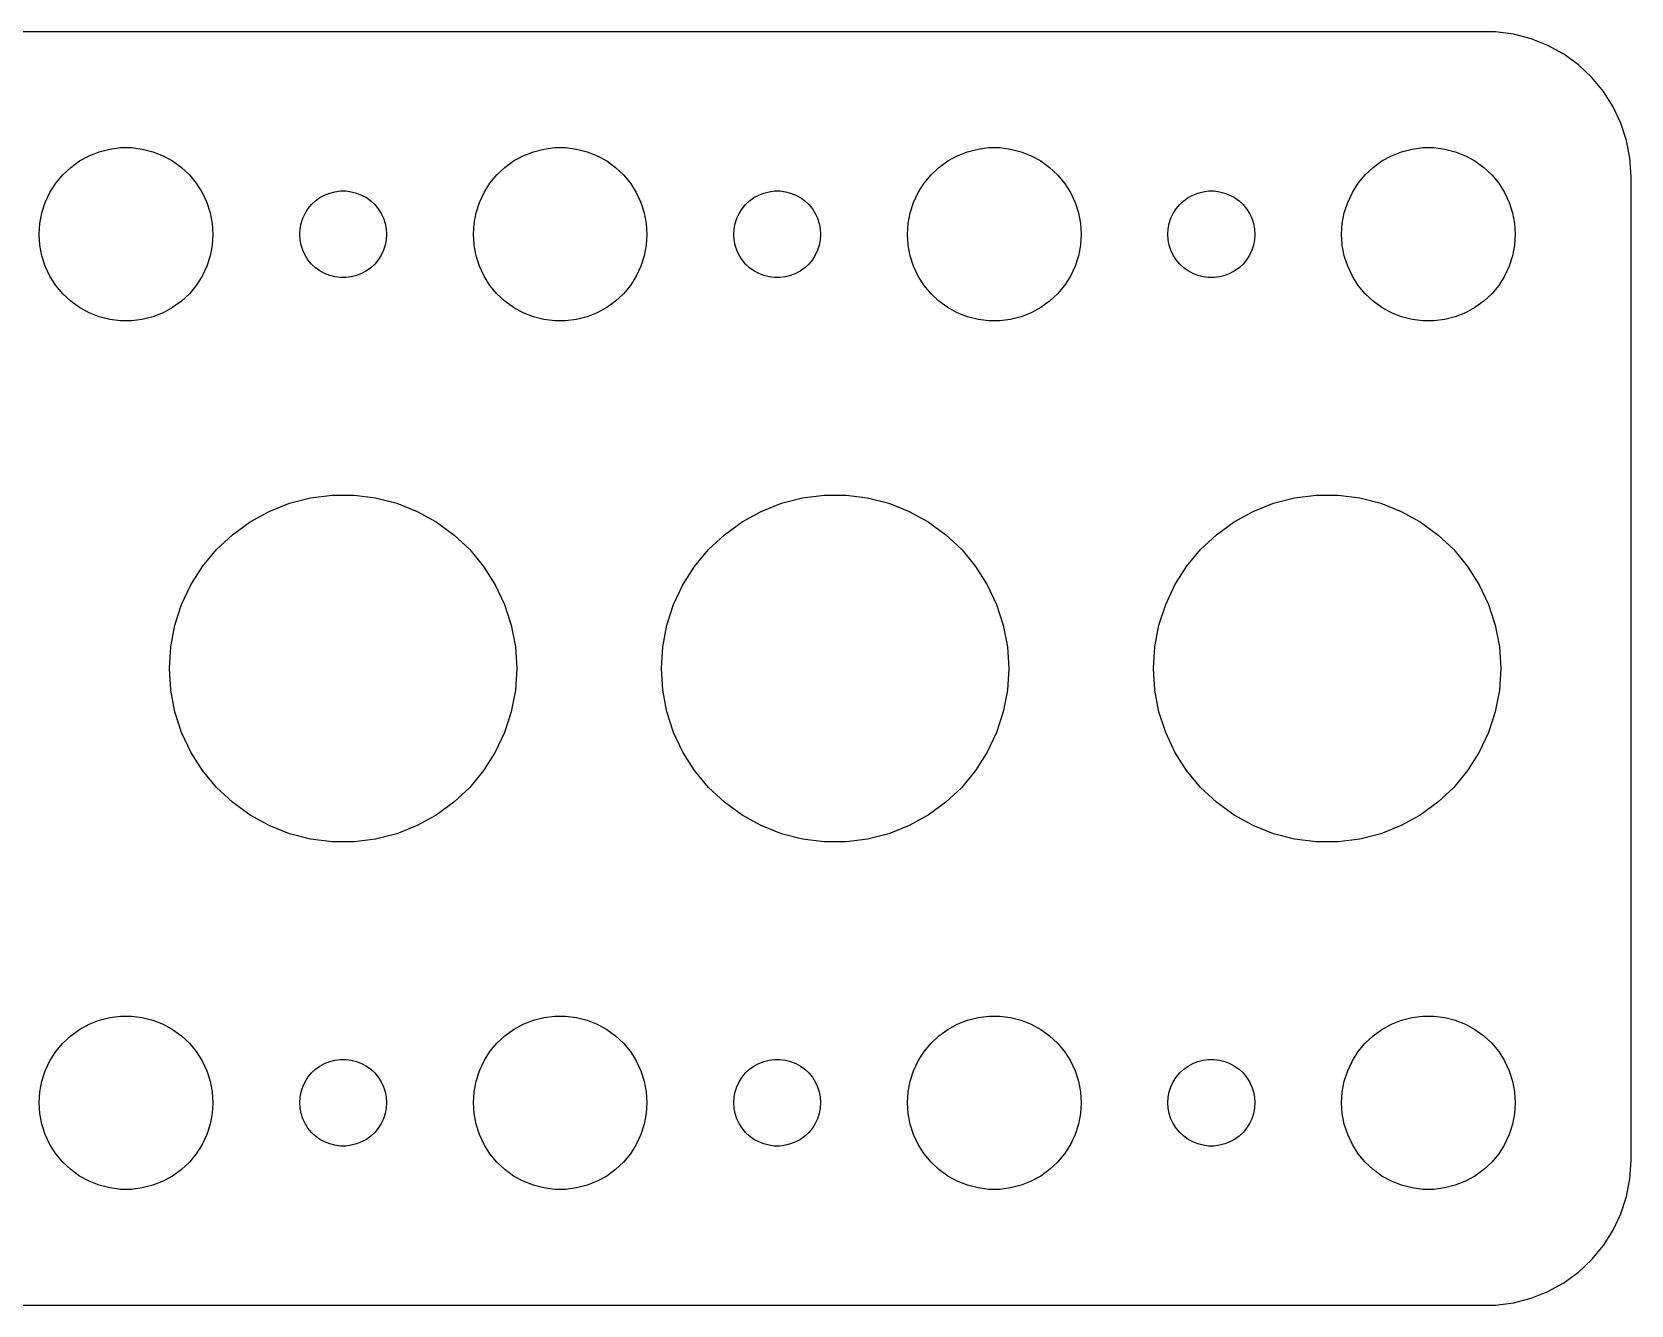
# Model space of a CAD drawing. Header units: metres. Extents: x -44.5 to 44.5, y 32 to 76.
# Drawn here: x -10.8 to 44.5, y 32 to 76 of the extents above; entities that cross this region are included whole.
import ezdxf

# ---------------------------------------------------------------- set-up
doc = ezdxf.new("R2010")
doc.units = ezdxf.units.M

msp = doc.modelspace()

# ---------------------------------------------------------------- linework, layer by layer
for p, q in [((39.8139, 75.9901), (-39.8139, 75.9901)), ((40.4369, 75.9114), (39.8139, 75.9901)), ((41.0451, 75.7553), (40.4369, 75.9114)), ((41.6289, 75.5241), (41.0451, 75.7553)), ((42.1791, 75.2216), (41.6289, 75.5241)), ((42.6871, 74.8526), (42.1791, 75.2216)), ((43.1448, 74.4227), (42.6871, 74.8526)), ((43.5451, 73.9389), (43.1448, 74.4227)), ((43.8815, 73.4088), (43.5451, 73.9389)), ((44.1489, 72.8406), (43.8815, 73.4088)), ((44.3429, 72.2434), (44.1489, 72.8406)), ((-8.77733, 71.7145), (-8.42705, 71.8532)), ((-8.42705, 71.8532), (-8.06213, 71.9469)), ((-8.06213, 71.9469), (-7.68837, 71.9941)), ((-7.68837, 71.9941), (-7.31161, 71.9941)), ((-7.31161, 71.9941), (-6.93785, 71.9469)), ((-6.93785, 71.9469), (-6.57294, 71.8532)), ((-6.57294, 71.8532), (-6.22266, 71.7145)), ((6.22266, 71.7145), (6.57294, 71.8532)), ((6.57294, 71.8532), (6.93785, 71.9469)), ((6.93785, 71.9469), (7.31161, 71.9941)), ((7.31161, 71.9941), (7.68837, 71.9941)), ((7.68837, 71.9941), (8.06213, 71.9469)), ((8.06213, 71.9469), (8.42705, 71.8532)), ((8.42705, 71.8532), (8.77733, 71.7145)), ((21.2227, 71.7145), (21.5729, 71.8532)), ((21.5729, 71.8532), (21.9379, 71.9469)), ((21.9379, 71.9469), (22.3116, 71.9941)), ((22.3116, 71.9941), (22.6884, 71.9941)), ((22.6884, 71.9941), (23.0621, 71.9469)), ((23.0621, 71.9469), (23.427, 71.8532)), ((23.427, 71.8532), (23.7773, 71.7145)), ((36.2227, 71.7145), (36.5729, 71.8532)), ((36.5729, 71.8532), (36.9379, 71.9469)), ((36.9379, 71.9469), (37.3116, 71.9941)), ((37.3116, 71.9941), (37.6884, 71.9941)), ((37.6884, 71.9941), (38.0621, 71.9469)), ((38.0621, 71.9469), (38.427, 71.8532)), ((38.427, 71.8532), (38.7773, 71.7145)), ((44.4606, 71.6267), (44.3429, 72.2434)), ((-9.6869, 71.0536), (-9.41226, 71.3115)), ((-9.41226, 71.3115), (-9.10747, 71.533)), ((-9.10747, 71.533), (-8.77733, 71.7145)), ((-6.22266, 71.7145), (-5.89252, 71.533)), ((-5.89252, 71.533), (-5.58772, 71.3115)), ((-5.58772, 71.3115), (-5.31308, 71.0536)), ((5.31308, 71.0536), (5.58772, 71.3115)), ((5.58772, 71.3115), (5.89252, 71.533)), ((5.89252, 71.533), (6.22266, 71.7145)), ((8.77733, 71.7145), (9.10747, 71.533)), ((9.10747, 71.533), (9.41226, 71.3115)), ((9.41226, 71.3115), (9.6869, 71.0536)), ((20.3131, 71.0536), (20.5877, 71.3115)), ((20.5877, 71.3115), (20.8925, 71.533)), ((20.8925, 71.533), (21.2227, 71.7145)), ((23.7773, 71.7145), (24.1075, 71.533)), ((24.1075, 71.533), (24.4123, 71.3115)), ((24.4123, 71.3115), (24.6869, 71.0536)), ((35.3131, 71.0536), (35.5877, 71.3115)), ((35.5877, 71.3115), (35.8925, 71.533)), ((35.8925, 71.533), (36.2227, 71.7145)), ((38.7773, 71.7145), (39.1075, 71.533)), ((39.1075, 71.533), (39.4123, 71.3115)), ((39.4123, 71.3115), (39.6869, 71.0536)), ((44.5, 71), (44.4606, 71.6267)), ((-10.1289, 70.4453), (-9.92705, 70.7634)), ((-9.92705, 70.7634), (-9.6869, 71.0536)), ((-5.31308, 71.0536), (-5.07294, 70.7634)), ((-5.07294, 70.7634), (-4.87108, 70.4453)), ((4.87108, 70.4453), (5.07294, 70.7634)), ((5.07294, 70.7634), (5.31308, 71.0536)), ((9.6869, 71.0536), (9.92705, 70.7634)), ((9.92705, 70.7634), (10.1289, 70.4453)), ((19.8711, 70.4453), (20.0729, 70.7634)), ((20.0729, 70.7634), (20.3131, 71.0536)), ((24.6869, 71.0536), (24.927, 70.7634)), ((24.927, 70.7634), (25.1289, 70.4453)), ((34.8711, 70.4453), (35.0729, 70.7634)), ((35.0729, 70.7634), (35.3131, 71.0536)), ((39.6869, 71.0536), (39.927, 70.7634)), ((39.927, 70.7634), (40.1289, 70.4453)), ((44.5, 37), (44.5, 71)), ((-10.2893, 70.1044), (-10.1289, 70.4453)), ((-4.87108, 70.4453), (-4.71066, 70.1044)), ((-0.95613, 70.1558), (-0.80373, 70.2665)), ((-0.80373, 70.2665), (-0.63866, 70.3572)), ((-0.63866, 70.3572), (-0.46352, 70.4266)), ((-0.46352, 70.4266), (-0.28107, 70.4734)), ((-0.28107, 70.4734), (-0.09418, 70.497)), ((-0.09418, 70.497), (0.09418, 70.497)), ((0.09418, 70.497), (0.28107, 70.4734)), ((0.28107, 70.4734), (0.46352, 70.4266)), ((0.46352, 70.4266), (0.63866, 70.3572)), ((0.63866, 70.3572), (0.80373, 70.2665)), ((0.80373, 70.2665), (0.95613, 70.1558)), ((4.71066, 70.1044), (4.87108, 70.4453)), ((10.1289, 70.4453), (10.2893, 70.1044)), ((14.0439, 70.1558), (14.1963, 70.2665)), ((14.1963, 70.2665), (14.3613, 70.3572)), ((14.3613, 70.3572), (14.5365, 70.4266)), ((14.5365, 70.4266), (14.7189, 70.4734)), ((14.7189, 70.4734), (14.9058, 70.497)), ((14.9058, 70.497), (15.0942, 70.497)), ((15.0942, 70.497), (15.2811, 70.4734)), ((15.2811, 70.4734), (15.4635, 70.4266)), ((15.4635, 70.4266), (15.6387, 70.3572)), ((15.6387, 70.3572), (15.8037, 70.2665)), ((15.8037, 70.2665), (15.9561, 70.1558)), ((19.7107, 70.1044), (19.8711, 70.4453)), ((25.1289, 70.4453), (25.2893, 70.1044)), ((29.0439, 70.1558), (29.1963, 70.2665)), ((29.1963, 70.2665), (29.3613, 70.3572)), ((29.3613, 70.3572), (29.5365, 70.4266)), ((29.5365, 70.4266), (29.7189, 70.4734)), ((29.7189, 70.4734), (29.9058, 70.497)), ((29.9058, 70.497), (30.0942, 70.497)), ((30.0942, 70.497), (30.2811, 70.4734)), ((30.2811, 70.4734), (30.4635, 70.4266)), ((30.4635, 70.4266), (30.6387, 70.3572)), ((30.6387, 70.3572), (30.8037, 70.2665)), ((30.8037, 70.2665), (30.9561, 70.1558)), ((34.7107, 70.1044), (34.8711, 70.4453)), ((40.1289, 70.4453), (40.2893, 70.1044)), ((-10.4763, 69.376), (-10.4057, 69.7461)), ((-10.4057, 69.7461), (-10.2893, 70.1044)), ((-4.71066, 70.1044), (-4.59424, 69.7461)), ((-4.59424, 69.7461), (-4.52365, 69.376)), ((-1.39465, 69.5522), (-1.31445, 69.7226)), ((-1.31445, 69.7226), (-1.21352, 69.8817)), ((-1.21352, 69.8817), (-1.09344, 70.0268)), ((-1.09344, 70.0268), (-0.95613, 70.1558)), ((0.95613, 70.1558), (1.09344, 70.0268)), ((1.09344, 70.0268), (1.21352, 69.8817)), ((1.21352, 69.8817), (1.31445, 69.7226)), ((1.31445, 69.7226), (1.39465, 69.5522)), ((4.52365, 69.376), (4.59424, 69.7461)), ((4.59424, 69.7461), (4.71066, 70.1044)), ((10.2893, 70.1044), (10.4057, 69.7461)), ((10.4057, 69.7461), (10.4763, 69.376)), ((13.6053, 69.5522), (13.6855, 69.7226)), ((13.6855, 69.7226), (13.7865, 69.8817)), ((13.7865, 69.8817), (13.9065, 70.0268)), ((13.9065, 70.0268), (14.0439, 70.1558)), ((15.9561, 70.1558), (16.0934, 70.0268)), ((16.0934, 70.0268), (16.2135, 69.8817)), ((16.2135, 69.8817), (16.3145, 69.7226)), ((16.3145, 69.7226), (16.3947, 69.5522)), ((19.5237, 69.376), (19.5942, 69.7461)), ((19.5942, 69.7461), (19.7107, 70.1044)), ((25.2893, 70.1044), (25.4057, 69.7461)), ((25.4057, 69.7461), (25.4763, 69.376)), ((28.6053, 69.5522), (28.6855, 69.7226)), ((28.6855, 69.7226), (28.7865, 69.8817)), ((28.7865, 69.8817), (28.9065, 70.0268)), ((28.9065, 70.0268), (29.0439, 70.1558)), ((30.9561, 70.1558), (31.0934, 70.0268)), ((31.0934, 70.0268), (31.2135, 69.8817)), ((31.2135, 69.8817), (31.3145, 69.7226)), ((31.3145, 69.7226), (31.3947, 69.5522)), ((34.5237, 69.376), (34.5942, 69.7461)), ((34.5942, 69.7461), (34.7107, 70.1044)), ((40.2893, 70.1044), (40.4057, 69.7461)), ((40.4057, 69.7461), (40.4763, 69.376)), ((-10.5, 69), (-10.4763, 69.376)), ((-4.52365, 69.376), (-4.5, 69)), ((-1.5, 69), (-1.48816, 69.188)), ((-1.48816, 69.188), (-1.45287, 69.373)), ((-1.45287, 69.373), (-1.39465, 69.5522)), ((1.39465, 69.5522), (1.45287, 69.373)), ((1.45287, 69.373), (1.48816, 69.188)), ((1.48816, 69.188), (1.5, 69)), ((4.5, 69), (4.52365, 69.376)), ((10.4763, 69.376), (10.5, 69)), ((13.5, 69), (13.5118, 69.188)), ((13.5118, 69.188), (13.5471, 69.373)), ((13.5471, 69.373), (13.6053, 69.5522)), ((16.3947, 69.5522), (16.4529, 69.373)), ((16.4529, 69.373), (16.4882, 69.188)), ((16.4882, 69.188), (16.5, 69)), ((19.5, 69), (19.5237, 69.376)), ((25.4763, 69.376), (25.5, 69)), ((28.5, 69), (28.5118, 69.188)), ((28.5118, 69.188), (28.5471, 69.373)), ((28.5471, 69.373), (28.6053, 69.5522)), ((31.3947, 69.5522), (31.4529, 69.373)), ((31.4529, 69.373), (31.4882, 69.188)), ((31.4882, 69.188), (31.5, 69)), ((34.5, 69), (34.5237, 69.376)), ((40.4763, 69.376), (40.5, 69)), ((-10.4763, 68.624), (-10.5, 69)), ((-10.4057, 68.2539), (-10.4763, 68.624)), ((-4.52365, 68.624), (-4.59424, 68.2539)), ((-4.5, 69), (-4.52365, 68.624)), ((-1.48816, 68.812), (-1.5, 69)), ((-1.45287, 68.627), (-1.48816, 68.812)), ((-1.39465, 68.4478), (-1.45287, 68.627)), ((1.45287, 68.627), (1.39465, 68.4478)), ((1.48816, 68.812), (1.45287, 68.627)), ((1.5, 69), (1.48816, 68.812)), ((4.52365, 68.624), (4.5, 69)), ((4.59424, 68.2539), (4.52365, 68.624)), ((10.4763, 68.624), (10.4057, 68.2539)), ((10.5, 69), (10.4763, 68.624)), ((13.5118, 68.812), (13.5, 69)), ((13.5471, 68.627), (13.5118, 68.812)), ((13.6053, 68.4478), (13.5471, 68.627)), ((16.4529, 68.627), (16.3947, 68.4478)), ((16.4882, 68.812), (16.4529, 68.627)), ((16.5, 69), (16.4882, 68.812)), ((19.5237, 68.624), (19.5, 69)), ((19.5942, 68.2539), (19.5237, 68.624)), ((25.4763, 68.624), (25.4057, 68.2539)), ((25.5, 69), (25.4763, 68.624)), ((28.5118, 68.812), (28.5, 69)), ((28.5471, 68.627), (28.5118, 68.812)), ((28.6053, 68.4478), (28.5471, 68.627)), ((31.4529, 68.627), (31.3947, 68.4478)), ((31.4882, 68.812), (31.4529, 68.627)), ((31.5, 69), (31.4882, 68.812)), ((34.5237, 68.624), (34.5, 69)), ((34.5942, 68.2539), (34.5237, 68.624)), ((40.4763, 68.624), (40.4057, 68.2539)), ((40.5, 69), (40.4763, 68.624)), ((-10.2893, 67.8956), (-10.4057, 68.2539)), ((-4.59424, 68.2539), (-4.71066, 67.8956)), ((-1.31445, 68.2774), (-1.39465, 68.4478)), ((-1.21352, 68.1183), (-1.31445, 68.2774)), ((-1.09344, 67.9732), (-1.21352, 68.1183)), ((-0.95613, 67.8442), (-1.09344, 67.9732)), ((1.09344, 67.9732), (0.95613, 67.8442)), ((1.21352, 68.1183), (1.09344, 67.9732)), ((1.31445, 68.2774), (1.21352, 68.1183)), ((1.39465, 68.4478), (1.31445, 68.2774)), ((4.71066, 67.8956), (4.59424, 68.2539)), ((10.4057, 68.2539), (10.2893, 67.8956)), ((13.6855, 68.2774), (13.6053, 68.4478)), ((13.7865, 68.1183), (13.6855, 68.2774)), ((13.9065, 67.9732), (13.7865, 68.1183)), ((14.0439, 67.8442), (13.9065, 67.9732)), ((16.0934, 67.9732), (15.9561, 67.8442)), ((16.2135, 68.1183), (16.0934, 67.9732)), ((16.3145, 68.2774), (16.2135, 68.1183)), ((16.3947, 68.4478), (16.3145, 68.2774)), ((19.7107, 67.8956), (19.5942, 68.2539)), ((25.4057, 68.2539), (25.2893, 67.8956)), ((28.6855, 68.2774), (28.6053, 68.4478)), ((28.7865, 68.1183), (28.6855, 68.2774)), ((28.9065, 67.9732), (28.7865, 68.1183)), ((29.0439, 67.8442), (28.9065, 67.9732)), ((31.0934, 67.9732), (30.9561, 67.8442)), ((31.2135, 68.1183), (31.0934, 67.9732)), ((31.3145, 68.2774), (31.2135, 68.1183)), ((31.3947, 68.4478), (31.3145, 68.2774)), ((34.7107, 67.8956), (34.5942, 68.2539)), ((40.4057, 68.2539), (40.2893, 67.8956)), ((-10.1289, 67.5547), (-10.2893, 67.8956)), ((-9.92705, 67.2366), (-10.1289, 67.5547)), ((-4.87108, 67.5547), (-5.07294, 67.2366)), ((-4.71066, 67.8956), (-4.87108, 67.5547)), ((-0.80373, 67.7335), (-0.95613, 67.8442)), ((-0.63866, 67.6427), (-0.80373, 67.7335)), ((-0.46352, 67.5734), (-0.63866, 67.6427)), ((-0.28107, 67.5266), (-0.46352, 67.5734)), ((-0.09418, 67.5029), (-0.28107, 67.5266)), ((0.09418, 67.5029), (-0.09418, 67.5029)), ((0.28107, 67.5266), (0.09418, 67.5029)), ((0.46352, 67.5734), (0.28107, 67.5266)), ((0.63866, 67.6427), (0.46352, 67.5734)), ((0.80373, 67.7335), (0.63866, 67.6427)), ((0.95613, 67.8442), (0.80373, 67.7335)), ((4.87108, 67.5547), (4.71066, 67.8956)), ((5.07294, 67.2366), (4.87108, 67.5547)), ((10.1289, 67.5547), (9.92705, 67.2366)), ((10.2893, 67.8956), (10.1289, 67.5547)), ((14.1963, 67.7335), (14.0439, 67.8442)), ((14.3613, 67.6427), (14.1963, 67.7335)), ((14.5365, 67.5734), (14.3613, 67.6427)), ((14.7189, 67.5266), (14.5365, 67.5734)), ((14.9058, 67.5029), (14.7189, 67.5266)), ((15.0942, 67.5029), (14.9058, 67.5029)), ((15.2811, 67.5266), (15.0942, 67.5029)), ((15.4635, 67.5734), (15.2811, 67.5266)), ((15.6387, 67.6427), (15.4635, 67.5734)), ((15.8037, 67.7335), (15.6387, 67.6427)), ((15.9561, 67.8442), (15.8037, 67.7335)), ((19.8711, 67.5547), (19.7107, 67.8956)), ((20.0729, 67.2366), (19.8711, 67.5547)), ((25.1289, 67.5547), (24.927, 67.2366)), ((25.2893, 67.8956), (25.1289, 67.5547)), ((29.1963, 67.7335), (29.0439, 67.8442)), ((29.3613, 67.6427), (29.1963, 67.7335)), ((29.5365, 67.5734), (29.3613, 67.6427)), ((29.7189, 67.5266), (29.5365, 67.5734)), ((29.9058, 67.5029), (29.7189, 67.5266)), ((30.0942, 67.5029), (29.9058, 67.5029)), ((30.2811, 67.5266), (30.0942, 67.5029)), ((30.4635, 67.5734), (30.2811, 67.5266)), ((30.6387, 67.6427), (30.4635, 67.5734)), ((30.8037, 67.7335), (30.6387, 67.6427)), ((30.9561, 67.8442), (30.8037, 67.7335)), ((34.8711, 67.5547), (34.7107, 67.8956)), ((35.0729, 67.2366), (34.8711, 67.5547)), ((40.1289, 67.5547), (39.927, 67.2366)), ((40.2893, 67.8956), (40.1289, 67.5547)), ((-9.6869, 66.9464), (-9.92705, 67.2366)), ((-9.41226, 66.6884), (-9.6869, 66.9464)), ((-5.31308, 66.9464), (-5.58772, 66.6884)), ((-5.07294, 67.2366), (-5.31308, 66.9464)), ((5.31308, 66.9464), (5.07294, 67.2366)), ((5.58772, 66.6884), (5.31308, 66.9464)), ((9.6869, 66.9464), (9.41226, 66.6884)), ((9.92705, 67.2366), (9.6869, 66.9464)), ((20.3131, 66.9464), (20.0729, 67.2366)), ((20.5877, 66.6884), (20.3131, 66.9464)), ((24.6869, 66.9464), (24.4123, 66.6884)), ((24.927, 67.2366), (24.6869, 66.9464)), ((35.3131, 66.9464), (35.0729, 67.2366)), ((35.5877, 66.6884), (35.3131, 66.9464)), ((39.6869, 66.9464), (39.4123, 66.6884)), ((39.927, 67.2366), (39.6869, 66.9464)), ((-9.10747, 66.467), (-9.41226, 66.6884)), ((-8.77733, 66.2855), (-9.10747, 66.467)), ((-5.89252, 66.467), (-6.22266, 66.2855)), ((-5.58772, 66.6884), (-5.89252, 66.467)), ((5.89252, 66.467), (5.58772, 66.6884)), ((6.22266, 66.2855), (5.89252, 66.467)), ((9.10747, 66.467), (8.77733, 66.2855)), ((9.41226, 66.6884), (9.10747, 66.467)), ((20.8925, 66.467), (20.5877, 66.6884)), ((21.2227, 66.2855), (20.8925, 66.467)), ((24.1075, 66.467), (23.7773, 66.2855)), ((24.4123, 66.6884), (24.1075, 66.467)), ((35.8925, 66.467), (35.5877, 66.6884)), ((36.2227, 66.2855), (35.8925, 66.467)), ((39.1075, 66.467), (38.7773, 66.2855)), ((39.4123, 66.6884), (39.1075, 66.467)), ((-8.42705, 66.1468), (-8.77733, 66.2855)), ((-8.06213, 66.0531), (-8.42705, 66.1468)), ((-7.68837, 66.0059), (-8.06213, 66.0531)), ((-7.31161, 66.0059), (-7.68837, 66.0059)), ((-6.93785, 66.0531), (-7.31161, 66.0059)), ((-6.57294, 66.1468), (-6.93785, 66.0531)), ((-6.22266, 66.2855), (-6.57294, 66.1468)), ((6.57294, 66.1468), (6.22266, 66.2855)), ((6.93785, 66.0531), (6.57294, 66.1468)), ((7.31161, 66.0059), (6.93785, 66.0531)), ((7.68837, 66.0059), (7.31161, 66.0059)), ((8.06213, 66.0531), (7.68837, 66.0059)), ((8.42705, 66.1468), (8.06213, 66.0531)), ((8.77733, 66.2855), (8.42705, 66.1468)), ((21.5729, 66.1468), (21.2227, 66.2855)), ((21.9379, 66.0531), (21.5729, 66.1468)), ((22.3116, 66.0059), (21.9379, 66.0531)), ((22.6884, 66.0059), (22.3116, 66.0059)), ((23.0621, 66.0531), (22.6884, 66.0059)), ((23.427, 66.1468), (23.0621, 66.0531)), ((23.7773, 66.2855), (23.427, 66.1468)), ((36.5729, 66.1468), (36.2227, 66.2855)), ((36.9379, 66.0531), (36.5729, 66.1468)), ((37.3116, 66.0059), (36.9379, 66.0531)), ((37.6884, 66.0059), (37.3116, 66.0059)), ((38.0621, 66.0531), (37.6884, 66.0059)), ((38.427, 66.1468), (38.0621, 66.0531)), ((38.7773, 66.2855), (38.427, 66.1468)), ((-2.55467, 59.429), (-1.8541, 59.7063)), ((-1.8541, 59.7063), (-1.12428, 59.8937)), ((-1.12428, 59.8937), (-0.37674, 59.9882)), ((-0.37674, 59.9882), (0.37674, 59.9882)), ((0.37674, 59.9882), (1.12428, 59.8937)), ((1.12428, 59.8937), (1.8541, 59.7063)), ((1.8541, 59.7063), (2.55467, 59.429)), ((14.4453, 59.429), (15.1459, 59.7063)), ((15.1459, 59.7063), (15.8757, 59.8937)), ((15.8757, 59.8937), (16.6232, 59.9882)), ((16.6232, 59.9882), (17.3767, 59.9882)), ((17.3767, 59.9882), (18.1243, 59.8937)), ((18.1243, 59.8937), (18.8541, 59.7063)), ((18.8541, 59.7063), (19.5547, 59.429)), ((31.4453, 59.429), (32.1459, 59.7063)), ((32.1459, 59.7063), (32.8757, 59.8937)), ((32.8757, 59.8937), (33.6232, 59.9882)), ((33.6232, 59.9882), (34.3767, 59.9882)), ((34.3767, 59.9882), (35.1243, 59.8937)), ((35.1243, 59.8937), (35.8541, 59.7063)), ((35.8541, 59.7063), (36.5547, 59.429)), ((-3.21495, 59.066), (-2.55467, 59.429)), ((2.55467, 59.429), (3.21495, 59.066)), ((13.785, 59.066), (14.4453, 59.429)), ((19.5547, 59.429), (20.215, 59.066)), ((30.785, 59.066), (31.4453, 59.429)), ((36.5547, 59.429), (37.215, 59.066)), ((-4.37381, 58.1073), (-3.82454, 58.6231)), ((-3.82454, 58.6231), (-3.21495, 59.066)), ((3.21495, 59.066), (3.82454, 58.6231)), ((3.82454, 58.6231), (4.37381, 58.1073)), ((12.6262, 58.1073), (13.1754, 58.6231)), ((13.1754, 58.6231), (13.785, 59.066)), ((20.215, 59.066), (20.8245, 58.6231)), ((20.8245, 58.6231), (21.3738, 58.1073)), ((29.6262, 58.1073), (30.1754, 58.6231)), ((30.1754, 58.6231), (30.785, 59.066)), ((37.215, 59.066), (37.8245, 58.6231)), ((37.8245, 58.6231), (38.3738, 58.1073)), ((-4.8541, 57.5267), (-4.37381, 58.1073)), ((4.37381, 58.1073), (4.8541, 57.5267)), ((12.1459, 57.5267), (12.6262, 58.1073)), ((21.3738, 58.1073), (21.8541, 57.5267)), ((29.1459, 57.5267), (29.6262, 58.1073)), ((38.3738, 58.1073), (38.8541, 57.5267)), ((-5.25783, 56.8905), (-4.8541, 57.5267)), ((4.8541, 57.5267), (5.25783, 56.8905)), ((11.7422, 56.8905), (12.1459, 57.5267)), ((21.8541, 57.5267), (22.2578, 56.8905)), ((28.7422, 56.8905), (29.1459, 57.5267)), ((38.8541, 57.5267), (39.2578, 56.8905)), ((-5.57864, 56.2087), (-5.25783, 56.8905)), ((5.25783, 56.8905), (5.57864, 56.2087)), ((11.4213, 56.2087), (11.7422, 56.8905)), ((22.2578, 56.8905), (22.5787, 56.2087)), ((28.4213, 56.2087), (28.7422, 56.8905)), ((39.2578, 56.8905), (39.5787, 56.2087)), ((-5.81149, 55.4921), (-5.57864, 56.2087)), ((5.57864, 56.2087), (5.81149, 55.4921)), ((11.1885, 55.4921), (11.4213, 56.2087)), ((22.5787, 56.2087), (22.8115, 55.4921)), ((28.1885, 55.4921), (28.4213, 56.2087)), ((39.5787, 56.2087), (39.8115, 55.4921)), ((-5.95268, 54.752), (-5.81149, 55.4921)), ((5.81149, 55.4921), (5.95268, 54.752)), ((11.0473, 54.752), (11.1885, 55.4921)), ((22.8115, 55.4921), (22.9527, 54.752)), ((28.0473, 54.752), (28.1885, 55.4921)), ((39.8115, 55.4921), (39.9527, 54.752)), ((-6, 54), (-5.95268, 54.752)), ((5.95268, 54.752), (6, 54)), ((11, 54), (11.0473, 54.752)), ((22.9527, 54.752), (23, 54)), ((28, 54), (28.0473, 54.752)), ((39.9527, 54.752), (40, 54)), ((-5.95268, 53.248), (-6, 54)), ((6, 54), (5.95268, 53.248)), ((11.0473, 53.248), (11, 54)), ((23, 54), (22.9527, 53.248)), ((28.0473, 53.248), (28, 54)), ((40, 54), (39.9527, 53.248)), ((-5.81149, 52.5079), (-5.95268, 53.248)), ((5.95268, 53.248), (5.81149, 52.5079)), ((11.1885, 52.5079), (11.0473, 53.248)), ((22.9527, 53.248), (22.8115, 52.5079)), ((28.1885, 52.5079), (28.0473, 53.248)), ((39.9527, 53.248), (39.8115, 52.5079)), ((-5.57864, 51.7913), (-5.81149, 52.5079)), ((5.81149, 52.5079), (5.57864, 51.7913)), ((11.4213, 51.7913), (11.1885, 52.5079)), ((22.8115, 52.5079), (22.5787, 51.7913)), ((28.4213, 51.7913), (28.1885, 52.5079)), ((39.8115, 52.5079), (39.5787, 51.7913)), ((-5.25783, 51.1095), (-5.57864, 51.7913)), ((5.57864, 51.7913), (5.25783, 51.1095)), ((11.7422, 51.1095), (11.4213, 51.7913)), ((22.5787, 51.7913), (22.2578, 51.1095)), ((28.7422, 51.1095), (28.4213, 51.7913)), ((39.5787, 51.7913), (39.2578, 51.1095)), ((-4.8541, 50.4733), (-5.25783, 51.1095)), ((5.25783, 51.1095), (4.8541, 50.4733)), ((12.1459, 50.4733), (11.7422, 51.1095)), ((22.2578, 51.1095), (21.8541, 50.4733)), ((29.1459, 50.4733), (28.7422, 51.1095)), ((39.2578, 51.1095), (38.8541, 50.4733)), ((-4.37381, 49.8927), (-4.8541, 50.4733)), ((4.8541, 50.4733), (4.37381, 49.8927)), ((12.6262, 49.8927), (12.1459, 50.4733)), ((21.8541, 50.4733), (21.3738, 49.8927)), ((29.6262, 49.8927), (29.1459, 50.4733)), ((38.8541, 50.4733), (38.3738, 49.8927)), ((-3.82454, 49.3769), (-4.37381, 49.8927)), ((4.37381, 49.8927), (3.82454, 49.3769)), ((13.1754, 49.3769), (12.6262, 49.8927)), ((21.3738, 49.8927), (20.8245, 49.3769)), ((30.1754, 49.3769), (29.6262, 49.8927)), ((38.3738, 49.8927), (37.8245, 49.3769)), ((-3.21495, 48.934), (-3.82454, 49.3769)), ((3.82454, 49.3769), (3.21495, 48.934)), ((13.785, 48.934), (13.1754, 49.3769)), ((20.8245, 49.3769), (20.215, 48.934)), ((30.785, 48.934), (30.1754, 49.3769)), ((37.8245, 49.3769), (37.215, 48.934)), ((-2.55467, 48.571), (-3.21495, 48.934)), ((3.21495, 48.934), (2.55467, 48.571)), ((14.4453, 48.571), (13.785, 48.934)), ((20.215, 48.934), (19.5547, 48.571)), ((31.4453, 48.571), (30.785, 48.934)), ((37.215, 48.934), (36.5547, 48.571)), ((-1.8541, 48.2937), (-2.55467, 48.571)), ((-1.12428, 48.1063), (-1.8541, 48.2937)), ((-0.37674, 48.0118), (-1.12428, 48.1063)), ((1.12428, 48.1063), (0.37674, 48.0118)), ((1.8541, 48.2937), (1.12428, 48.1063)), ((2.55467, 48.571), (1.8541, 48.2937)), ((15.1459, 48.2937), (14.4453, 48.571)), ((15.8757, 48.1063), (15.1459, 48.2937)), ((16.6232, 48.0118), (15.8757, 48.1063)), ((18.1243, 48.1063), (17.3767, 48.0118)), ((18.8541, 48.2937), (18.1243, 48.1063)), ((19.5547, 48.571), (18.8541, 48.2937)), ((32.1459, 48.2937), (31.4453, 48.571)), ((32.8757, 48.1063), (32.1459, 48.2937)), ((33.6232, 48.0118), (32.8757, 48.1063)), ((35.1243, 48.1063), (34.3767, 48.0118)), ((35.8541, 48.2937), (35.1243, 48.1063)), ((36.5547, 48.571), (35.8541, 48.2937)), ((0.37674, 48.0118), (-0.37674, 48.0118)), ((17.3767, 48.0118), (16.6232, 48.0118)), ((34.3767, 48.0118), (33.6232, 48.0118)), ((-8.06213, 41.9469), (-7.68837, 41.9941)), ((-7.68837, 41.9941), (-7.31161, 41.9941)), ((-7.31161, 41.9941), (-6.93785, 41.9469)), ((6.93785, 41.9469), (7.31161, 41.9941)), ((7.31161, 41.9941), (7.68837, 41.9941)), ((7.68837, 41.9941), (8.06213, 41.9469)), ((21.9379, 41.9469), (22.3116, 41.9941)), ((22.3116, 41.9941), (22.6884, 41.9941)), ((22.6884, 41.9941), (23.0621, 41.9469)), ((36.9379, 41.9469), (37.3116, 41.9941)), ((37.3116, 41.9941), (37.6884, 41.9941)), ((37.6884, 41.9941), (38.0621, 41.9469)), ((-9.41226, 41.3116), (-9.10747, 41.533)), ((-9.10747, 41.533), (-8.77733, 41.7145)), ((-8.77733, 41.7145), (-8.42705, 41.8532)), ((-8.42705, 41.8532), (-8.06213, 41.9469)), ((-6.93785, 41.9469), (-6.57294, 41.8532)), ((-6.57294, 41.8532), (-6.22266, 41.7145)), ((-6.22266, 41.7145), (-5.89252, 41.533)), ((-5.89252, 41.533), (-5.58772, 41.3116)), ((5.58772, 41.3116), (5.89252, 41.533)), ((5.89252, 41.533), (6.22266, 41.7145)), ((6.22266, 41.7145), (6.57294, 41.8532)), ((6.57294, 41.8532), (6.93785, 41.9469)), ((8.06213, 41.9469), (8.42705, 41.8532)), ((8.42705, 41.8532), (8.77733, 41.7145)), ((8.77733, 41.7145), (9.10747, 41.533)), ((9.10747, 41.533), (9.41226, 41.3116)), ((20.5877, 41.3116), (20.8925, 41.533)), ((20.8925, 41.533), (21.2227, 41.7145)), ((21.2227, 41.7145), (21.5729, 41.8532)), ((21.5729, 41.8532), (21.9379, 41.9469)), ((23.0621, 41.9469), (23.427, 41.8532)), ((23.427, 41.8532), (23.7773, 41.7145)), ((23.7773, 41.7145), (24.1075, 41.533)), ((24.1075, 41.533), (24.4123, 41.3116)), ((35.5877, 41.3116), (35.8925, 41.533)), ((35.8925, 41.533), (36.2227, 41.7145)), ((36.2227, 41.7145), (36.5729, 41.8532)), ((36.5729, 41.8532), (36.9379, 41.9469)), ((38.0621, 41.9469), (38.427, 41.8532)), ((38.427, 41.8532), (38.7773, 41.7145)), ((38.7773, 41.7145), (39.1075, 41.533)), ((39.1075, 41.533), (39.4123, 41.3116)), ((-9.92705, 40.7634), (-9.6869, 41.0536)), ((-9.6869, 41.0536), (-9.41226, 41.3116)), ((-5.58772, 41.3116), (-5.31308, 41.0536)), ((-5.31308, 41.0536), (-5.07294, 40.7634)), ((5.07294, 40.7634), (5.31308, 41.0536)), ((5.31308, 41.0536), (5.58772, 41.3116)), ((9.41226, 41.3116), (9.6869, 41.0536)), ((9.6869, 41.0536), (9.92705, 40.7634)), ((20.0729, 40.7634), (20.3131, 41.0536)), ((20.3131, 41.0536), (20.5877, 41.3116)), ((24.4123, 41.3116), (24.6869, 41.0536)), ((24.6869, 41.0536), (24.927, 40.7634)), ((35.0729, 40.7634), (35.3131, 41.0536)), ((35.3131, 41.0536), (35.5877, 41.3116)), ((39.4123, 41.3116), (39.6869, 41.0536)), ((39.6869, 41.0536), (39.927, 40.7634)), ((-10.2893, 40.1044), (-10.1289, 40.4453)), ((-10.1289, 40.4453), (-9.92705, 40.7634)), ((-5.07294, 40.7634), (-4.87108, 40.4453)), ((-4.87108, 40.4453), (-4.71066, 40.1044)), ((-0.80373, 40.2665), (-0.63866, 40.3573)), ((-0.63866, 40.3573), (-0.46352, 40.4266)), ((-0.46352, 40.4266), (-0.28107, 40.4734)), ((-0.28107, 40.4734), (-0.09418, 40.4971)), ((-0.09418, 40.4971), (0.09418, 40.4971)), ((0.09418, 40.4971), (0.28107, 40.4734)), ((0.28107, 40.4734), (0.46352, 40.4266)), ((0.46352, 40.4266), (0.63866, 40.3573)), ((0.63866, 40.3573), (0.80373, 40.2665)), ((4.71066, 40.1044), (4.87108, 40.4453)), ((4.87108, 40.4453), (5.07294, 40.7634)), ((9.92705, 40.7634), (10.1289, 40.4453)), ((10.1289, 40.4453), (10.2893, 40.1044)), ((14.1963, 40.2665), (14.3613, 40.3573)), ((14.3613, 40.3573), (14.5365, 40.4266)), ((14.5365, 40.4266), (14.7189, 40.4734)), ((14.7189, 40.4734), (14.9058, 40.4971)), ((14.9058, 40.4971), (15.0942, 40.4971)), ((15.0942, 40.4971), (15.2811, 40.4734)), ((15.2811, 40.4734), (15.4635, 40.4266)), ((15.4635, 40.4266), (15.6387, 40.3573)), ((15.6387, 40.3573), (15.8037, 40.2665)), ((19.7107, 40.1044), (19.8711, 40.4453)), ((19.8711, 40.4453), (20.0729, 40.7634)), ((24.927, 40.7634), (25.1289, 40.4453)), ((25.1289, 40.4453), (25.2893, 40.1044)), ((29.1963, 40.2665), (29.3613, 40.3573)), ((29.3613, 40.3573), (29.5365, 40.4266)), ((29.5365, 40.4266), (29.7189, 40.4734)), ((29.7189, 40.4734), (29.9058, 40.4971)), ((29.9058, 40.4971), (30.0942, 40.4971)), ((30.0942, 40.4971), (30.2811, 40.4734)), ((30.2811, 40.4734), (30.4635, 40.4266)), ((30.4635, 40.4266), (30.6387, 40.3573)), ((30.6387, 40.3573), (30.8037, 40.2665)), ((34.7107, 40.1044), (34.8711, 40.4453)), ((34.8711, 40.4453), (35.0729, 40.7634)), ((39.927, 40.7634), (40.1289, 40.4453)), ((40.1289, 40.4453), (40.2893, 40.1044)), ((-10.4057, 39.7461), (-10.2893, 40.1044)), ((-4.71066, 40.1044), (-4.59424, 39.7461)), ((-1.31445, 39.7226), (-1.21352, 39.8817)), ((-1.21352, 39.8817), (-1.09344, 40.0268)), ((-1.09344, 40.0268), (-0.95613, 40.1558)), ((-0.95613, 40.1558), (-0.80373, 40.2665)), ((0.80373, 40.2665), (0.95613, 40.1558)), ((0.95613, 40.1558), (1.09344, 40.0268)), ((1.09344, 40.0268), (1.21352, 39.8817)), ((1.21352, 39.8817), (1.31445, 39.7226)), ((4.59424, 39.7461), (4.71066, 40.1044)), ((10.2893, 40.1044), (10.4057, 39.7461)), ((13.6855, 39.7226), (13.7865, 39.8817)), ((13.7865, 39.8817), (13.9065, 40.0268)), ((13.9065, 40.0268), (14.0439, 40.1558)), ((14.0439, 40.1558), (14.1963, 40.2665)), ((15.8037, 40.2665), (15.9561, 40.1558)), ((15.9561, 40.1558), (16.0934, 40.0268)), ((16.0934, 40.0268), (16.2135, 39.8817)), ((16.2135, 39.8817), (16.3145, 39.7226)), ((19.5942, 39.7461), (19.7107, 40.1044)), ((25.2893, 40.1044), (25.4057, 39.7461)), ((28.6855, 39.7226), (28.7865, 39.8817)), ((28.7865, 39.8817), (28.9065, 40.0268)), ((28.9065, 40.0268), (29.0439, 40.1558)), ((29.0439, 40.1558), (29.1963, 40.2665)), ((30.8037, 40.2665), (30.9561, 40.1558)), ((30.9561, 40.1558), (31.0934, 40.0268)), ((31.0934, 40.0268), (31.2135, 39.8817)), ((31.2135, 39.8817), (31.3145, 39.7226)), ((34.5942, 39.7461), (34.7107, 40.1044)), ((40.2893, 40.1044), (40.4057, 39.7461)), ((-10.5, 39), (-10.4763, 39.376)), ((-10.4763, 39.376), (-10.4057, 39.7461)), ((-4.59424, 39.7461), (-4.52365, 39.376)), ((-4.52365, 39.376), (-4.5, 39)), ((-1.48816, 39.188), (-1.45287, 39.373)), ((-1.45287, 39.373), (-1.39465, 39.5522)), ((-1.39465, 39.5522), (-1.31445, 39.7226)), ((1.31445, 39.7226), (1.39465, 39.5522)), ((1.39465, 39.5522), (1.45287, 39.373)), ((1.45287, 39.373), (1.48816, 39.188)), ((4.5, 39), (4.52365, 39.376)), ((4.52365, 39.376), (4.59424, 39.7461)), ((10.4057, 39.7461), (10.4763, 39.376)), ((10.4763, 39.376), (10.5, 39)), ((13.5118, 39.188), (13.5471, 39.373)), ((13.5471, 39.373), (13.6053, 39.5522)), ((13.6053, 39.5522), (13.6855, 39.7226)), ((16.3145, 39.7226), (16.3947, 39.5522)), ((16.3947, 39.5522), (16.4529, 39.373)), ((16.4529, 39.373), (16.4882, 39.188)), ((19.5, 39), (19.5237, 39.376)), ((19.5237, 39.376), (19.5942, 39.7461)), ((25.4057, 39.7461), (25.4763, 39.376)), ((25.4763, 39.376), (25.5, 39)), ((28.5118, 39.188), (28.5471, 39.373)), ((28.5471, 39.373), (28.6053, 39.5522)), ((28.6053, 39.5522), (28.6855, 39.7226)), ((31.3145, 39.7226), (31.3947, 39.5522)), ((31.3947, 39.5522), (31.4529, 39.373)), ((31.4529, 39.373), (31.4882, 39.188)), ((34.5, 39), (34.5237, 39.376)), ((34.5237, 39.376), (34.5942, 39.7461)), ((40.4057, 39.7461), (40.4763, 39.376)), ((40.4763, 39.376), (40.5, 39)), ((-10.4763, 38.624), (-10.5, 39)), ((-4.5, 39), (-4.52365, 38.624)), ((-1.5, 39), (-1.48816, 39.188)), ((-1.48816, 38.812), (-1.5, 39)), ((-1.45287, 38.627), (-1.48816, 38.812)), ((1.48816, 38.812), (1.45287, 38.627)), ((1.48816, 39.188), (1.5, 39)), ((1.5, 39), (1.48816, 38.812)), ((4.52365, 38.624), (4.5, 39)), ((10.5, 39), (10.4763, 38.624)), ((13.5, 39), (13.5118, 39.188)), ((13.5118, 38.812), (13.5, 39)), ((13.5471, 38.627), (13.5118, 38.812)), ((16.4882, 38.812), (16.4529, 38.627)), ((16.4882, 39.188), (16.5, 39)), ((16.5, 39), (16.4882, 38.812)), ((19.5237, 38.624), (19.5, 39)), ((25.5, 39), (25.4763, 38.624)), ((28.5, 39), (28.5118, 39.188)), ((28.5118, 38.812), (28.5, 39)), ((28.5471, 38.627), (28.5118, 38.812)), ((31.4882, 38.812), (31.4529, 38.627)), ((31.4882, 39.188), (31.5, 39)), ((31.5, 39), (31.4882, 38.812)), ((34.5237, 38.624), (34.5, 39)), ((40.5, 39), (40.4763, 38.624)), ((-10.4057, 38.2539), (-10.4763, 38.624)), ((-10.2893, 37.8956), (-10.4057, 38.2539)), ((-4.59424, 38.2539), (-4.71066, 37.8956)), ((-4.52365, 38.624), (-4.59424, 38.2539)), ((-1.39465, 38.4478), (-1.45287, 38.627)), ((-1.31445, 38.2774), (-1.39465, 38.4478)), ((-1.21352, 38.1183), (-1.31445, 38.2774)), ((1.31445, 38.2774), (1.21352, 38.1183)), ((1.39465, 38.4478), (1.31445, 38.2774)), ((1.45287, 38.627), (1.39465, 38.4478)), ((4.59424, 38.2539), (4.52365, 38.624)), ((4.71066, 37.8956), (4.59424, 38.2539)), ((10.4057, 38.2539), (10.2893, 37.8956)), ((10.4763, 38.624), (10.4057, 38.2539)), ((13.6053, 38.4478), (13.5471, 38.627)), ((13.6855, 38.2774), (13.6053, 38.4478)), ((13.7865, 38.1183), (13.6855, 38.2774)), ((16.3145, 38.2774), (16.2135, 38.1183)), ((16.3947, 38.4478), (16.3145, 38.2774)), ((16.4529, 38.627), (16.3947, 38.4478)), ((19.5942, 38.2539), (19.5237, 38.624)), ((19.7107, 37.8956), (19.5942, 38.2539)), ((25.4057, 38.2539), (25.2893, 37.8956)), ((25.4763, 38.624), (25.4057, 38.2539)), ((28.6053, 38.4478), (28.5471, 38.627)), ((28.6855, 38.2774), (28.6053, 38.4478)), ((28.7865, 38.1183), (28.6855, 38.2774)), ((31.3145, 38.2774), (31.2135, 38.1183)), ((31.3947, 38.4478), (31.3145, 38.2774)), ((31.4529, 38.627), (31.3947, 38.4478)), ((34.5942, 38.2539), (34.5237, 38.624)), ((34.7107, 37.8956), (34.5942, 38.2539)), ((40.4057, 38.2539), (40.2893, 37.8956)), ((40.4763, 38.624), (40.4057, 38.2539)), ((-10.1289, 37.5547), (-10.2893, 37.8956)), ((-4.71066, 37.8956), (-4.87108, 37.5547)), ((-1.09344, 37.9732), (-1.21352, 38.1183)), ((-0.95613, 37.8442), (-1.09344, 37.9732)), ((-0.80373, 37.7335), (-0.95613, 37.8442)), ((-0.63866, 37.6428), (-0.80373, 37.7335)), ((-0.46352, 37.5734), (-0.63866, 37.6428)), ((-0.28107, 37.5266), (-0.46352, 37.5734)), ((0.46352, 37.5734), (0.28107, 37.5266)), ((0.63866, 37.6428), (0.46352, 37.5734)), ((0.80373, 37.7335), (0.63866, 37.6428)), ((0.95613, 37.8442), (0.80373, 37.7335)), ((1.09344, 37.9732), (0.95613, 37.8442)), ((1.21352, 38.1183), (1.09344, 37.9732)), ((4.87108, 37.5547), (4.71066, 37.8956)), ((10.2893, 37.8956), (10.1289, 37.5547)), ((13.9065, 37.9732), (13.7865, 38.1183)), ((14.0439, 37.8442), (13.9065, 37.9732)), ((14.1963, 37.7335), (14.0439, 37.8442)), ((14.3613, 37.6428), (14.1963, 37.7335)), ((14.5365, 37.5734), (14.3613, 37.6428)), ((14.7189, 37.5266), (14.5365, 37.5734)), ((15.4635, 37.5734), (15.2811, 37.5266)), ((15.6387, 37.6428), (15.4635, 37.5734)), ((15.8037, 37.7335), (15.6387, 37.6428)), ((15.9561, 37.8442), (15.8037, 37.7335)), ((16.0934, 37.9732), (15.9561, 37.8442)), ((16.2135, 38.1183), (16.0934, 37.9732)), ((19.8711, 37.5547), (19.7107, 37.8956)), ((25.2893, 37.8956), (25.1289, 37.5547)), ((28.9065, 37.9732), (28.7865, 38.1183)), ((29.0439, 37.8442), (28.9065, 37.9732)), ((29.1963, 37.7335), (29.0439, 37.8442)), ((29.3613, 37.6428), (29.1963, 37.7335)), ((29.5365, 37.5734), (29.3613, 37.6428)), ((29.7189, 37.5266), (29.5365, 37.5734)), ((30.4635, 37.5734), (30.2811, 37.5266)), ((30.6387, 37.6428), (30.4635, 37.5734)), ((30.8037, 37.7335), (30.6387, 37.6428)), ((30.9561, 37.8442), (30.8037, 37.7335)), ((31.0934, 37.9732), (30.9561, 37.8442)), ((31.2135, 38.1183), (31.0934, 37.9732)), ((34.8711, 37.5547), (34.7107, 37.8956)), ((40.2893, 37.8956), (40.1289, 37.5547)), ((-9.92705, 37.2366), (-10.1289, 37.5547)), ((-9.6869, 36.9464), (-9.92705, 37.2366)), ((-5.07294, 37.2366), (-5.31308, 36.9464)), ((-4.87108, 37.5547), (-5.07294, 37.2366)), ((-0.09418, 37.503), (-0.28107, 37.5266)), ((0.09418, 37.503), (-0.09418, 37.503)), ((0.28107, 37.5266), (0.09418, 37.503)), ((5.07294, 37.2366), (4.87108, 37.5547)), ((5.31308, 36.9464), (5.07294, 37.2366)), ((9.92705, 37.2366), (9.6869, 36.9464)), ((10.1289, 37.5547), (9.92705, 37.2366)), ((14.9058, 37.503), (14.7189, 37.5266)), ((15.0942, 37.503), (14.9058, 37.503)), ((15.2811, 37.5266), (15.0942, 37.503)), ((20.0729, 37.2366), (19.8711, 37.5547)), ((20.3131, 36.9464), (20.0729, 37.2366)), ((24.927, 37.2366), (24.6869, 36.9464)), ((25.1289, 37.5547), (24.927, 37.2366)), ((29.9058, 37.503), (29.7189, 37.5266)), ((30.0942, 37.503), (29.9058, 37.503)), ((30.2811, 37.5266), (30.0942, 37.503)), ((35.0729, 37.2366), (34.8711, 37.5547)), ((35.3131, 36.9464), (35.0729, 37.2366)), ((39.927, 37.2366), (39.6869, 36.9464)), ((40.1289, 37.5547), (39.927, 37.2366)), ((-9.41226, 36.6885), (-9.6869, 36.9464)), ((-9.10747, 36.467), (-9.41226, 36.6885)), ((-8.77733, 36.2855), (-9.10747, 36.467)), ((-5.89252, 36.467), (-6.22266, 36.2855)), ((-5.58772, 36.6885), (-5.89252, 36.467)), ((-5.31308, 36.9464), (-5.58772, 36.6885)), ((5.58772, 36.6885), (5.31308, 36.9464)), ((5.89252, 36.467), (5.58772, 36.6885)), ((6.22266, 36.2855), (5.89252, 36.467)), ((9.10747, 36.467), (8.77733, 36.2855)), ((9.41226, 36.6885), (9.10747, 36.467)), ((9.6869, 36.9464), (9.41226, 36.6885)), ((20.5877, 36.6885), (20.3131, 36.9464)), ((20.8925, 36.467), (20.5877, 36.6885)), ((21.2227, 36.2855), (20.8925, 36.467)), ((24.1075, 36.467), (23.7773, 36.2855)), ((24.4123, 36.6885), (24.1075, 36.467)), ((24.6869, 36.9464), (24.4123, 36.6885)), ((35.5877, 36.6885), (35.3131, 36.9464)), ((35.8925, 36.467), (35.5877, 36.6885)), ((36.2227, 36.2855), (35.8925, 36.467)), ((39.1075, 36.467), (38.7773, 36.2855)), ((39.4123, 36.6885), (39.1075, 36.467)), ((39.6869, 36.9464), (39.4123, 36.6885)), ((44.4606, 36.3733), (44.5, 37)), ((-8.42705, 36.1468), (-8.77733, 36.2855)), ((-8.06213, 36.0531), (-8.42705, 36.1468)), ((-7.68837, 36.0059), (-8.06213, 36.0531)), ((-7.31161, 36.0059), (-7.68837, 36.0059)), ((-6.93785, 36.0531), (-7.31161, 36.0059)), ((-6.57294, 36.1468), (-6.93785, 36.0531)), ((-6.22266, 36.2855), (-6.57294, 36.1468)), ((6.57294, 36.1468), (6.22266, 36.2855)), ((6.93785, 36.0531), (6.57294, 36.1468)), ((7.31161, 36.0059), (6.93785, 36.0531)), ((7.68837, 36.0059), (7.31161, 36.0059)), ((8.06213, 36.0531), (7.68837, 36.0059)), ((8.42705, 36.1468), (8.06213, 36.0531)), ((8.77733, 36.2855), (8.42705, 36.1468)), ((21.5729, 36.1468), (21.2227, 36.2855)), ((21.9379, 36.0531), (21.5729, 36.1468)), ((22.3116, 36.0059), (21.9379, 36.0531)), ((22.6884, 36.0059), (22.3116, 36.0059)), ((23.0621, 36.0531), (22.6884, 36.0059)), ((23.427, 36.1468), (23.0621, 36.0531)), ((23.7773, 36.2855), (23.427, 36.1468)), ((36.5729, 36.1468), (36.2227, 36.2855)), ((36.9379, 36.0531), (36.5729, 36.1468)), ((37.3116, 36.0059), (36.9379, 36.0531)), ((37.6884, 36.0059), (37.3116, 36.0059)), ((38.0621, 36.0531), (37.6884, 36.0059)), ((38.427, 36.1468), (38.0621, 36.0531)), ((38.7773, 36.2855), (38.427, 36.1468)), ((44.3429, 35.7566), (44.4606, 36.3733)), ((44.1489, 35.1594), (44.3429, 35.7566)), ((43.8815, 34.5912), (44.1489, 35.1594)), ((43.5451, 34.0611), (43.8815, 34.5912)), ((43.1448, 33.5773), (43.5451, 34.0611)), ((42.6871, 33.1474), (43.1448, 33.5773)), ((41.6289, 32.4759), (42.1791, 32.7784)), ((42.1791, 32.7784), (42.6871, 33.1474)), ((39.8139, 32.0099), (40.4369, 32.0886)), ((40.4369, 32.0886), (41.0451, 32.2447)), ((41.0451, 32.2447), (41.6289, 32.4759)), ((-39.8139, 32.0099), (39.8139, 32.0099))]:
    msp.add_line(p, q)

doc.saveas('drawing.dxf')
